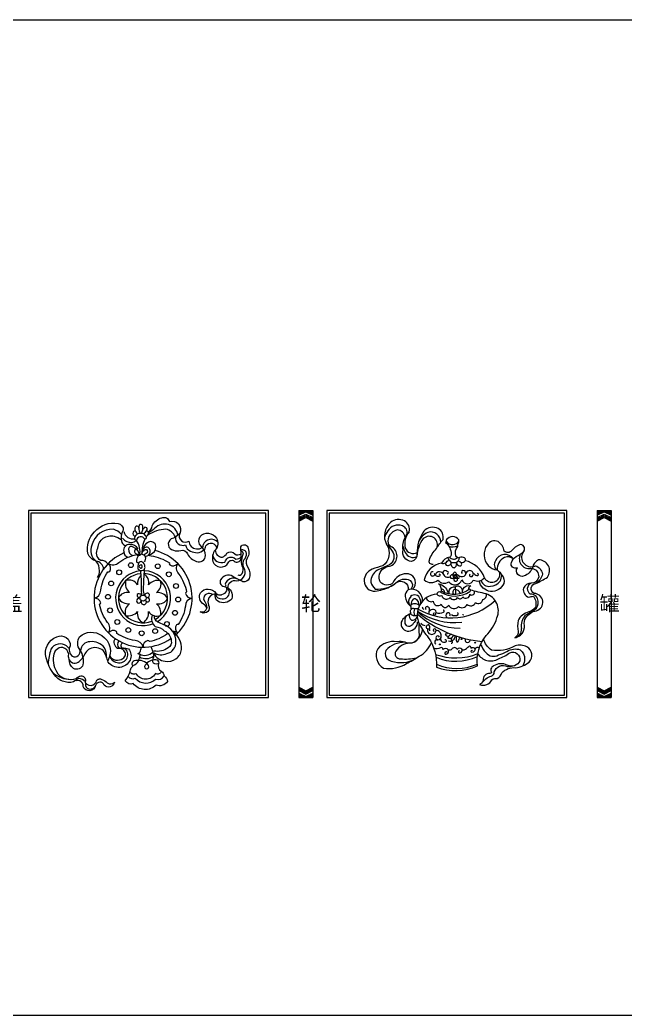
# Model space of a CAD drawing. Extents: x -66030 to 95157, y -13132 to 45879.
# Drawn here: x -14616 to -13354, y 5934 to 8010 of the extents above; entities that cross this region are included whole.
import ezdxf

# ---------------------------------------------------------------- set-up
doc = ezdxf.new("R2010")
doc.units = 0
doc.header["$LTSCALE"] = 100
doc.header["$MEASUREMENT"] = 0
for name, color, linetype in [('3', 11, 'CONTINUOUS'), ('4', 121, 'CONTINUOUS'), ('BH', 21, 'CONTINUOUS'), ('TEXT', 105, 'CONTINUOUS')]:
    doc.layers.add(name, color=color, linetype=linetype)
doc.styles.add('HZ', font='simhei.ttf')

# ---------------------------------------------------------------- blocks, each defined once
blk = doc.blocks.new('A$C580340FF')
at = {"layer": '3'}
for p, q in [((0, 390), (0, 0)), ((0, 390), (29, 390)), ((0, 390), (0, 380.4)), ((0, 380.4), (14.5, 387.7)), ((0, 375.4), (14.5, 382.7)), ((0, 372.9), (14.5, 380.2)), ((0, 370.9), (14.5, 378.1)), ((0, 368.4), (14.5, 375.7)), ((0, 375.4), (0, 372.9)), ((14.5, 387.7), (29, 380.4)), ((14.5, 382.7), (29, 375.4)), ((14.5, 380.2), (29, 372.9)), ((14.5, 378.1), (29, 370.9)), ((14.5, 375.7), (29, 368.4)), ((29, 390), (29, 0)), ((29, 390), (29, 380.4)), ((29, 375.4), (29, 372.9)), ((0, 370.9), (0, 368.4)), ((29, 370.9), (29, 368.4)), ((0, 21.6), (14.5, 14.3)), ((14.5, 14.3), (29, 21.6)), ((29, 19.1), (29, 21.6)), ((0, 19.1), (14.5, 11.9)), ((0, 17.1), (14.5, 9.8)), ((0, 14.6), (14.5, 7.3)), ((0, 9.6), (14.5, 2.3)), ((14.5, 11.9), (29, 19.1)), ((14.5, 9.8), (29, 17.1)), ((14.5, 7.3), (29, 14.6)), ((14.5, 2.3), (29, 9.6)), ((29, 14.6), (29, 17.1)), ((29, 0), (29, 9.6)), ((0, 0), (29, 0))]:
    blk.add_line(p, q, dxfattribs=at)
at = {"layer": 'BH'}
for p, q in [((6.3, 383.6), (0, 389.9)), ((5.6, 383.2), (0, 388.8)), ((4.8, 382.8), (0, 387.6)), ((4.1, 382.4), (0, 386.5)), ((3.3, 382.1), (0, 385.4)), ((2.6, 381.7), (0, 384.2)), ((1.8, 381.3), (0, 383.1)), ((1.1, 380.9), (0, 382)), ((0.3, 380.5), (0, 380.8)), ((7.1, 383.9), (1, 390)), ((7.8, 384.3), (2.2, 390)), ((8.6, 384.7), (3.3, 390)), ((9.3, 385.1), (4.4, 390)), ((10.1, 385.5), (5.6, 390)), ((10.9, 385.8), (6.7, 390)), ((11.6, 386.2), (7.8, 390)), ((12.4, 386.6), (8.9, 390)), ((13.1, 387), (10.1, 390)), ((13.9, 387.3), (11.2, 390)), ((14.9, 387.5), (12.3, 390)), ((17.1, 386.3), (13.5, 390)), ((19.4, 385.2), (14.6, 390)), ((21.7, 384.1), (15.7, 390)), ((23.9, 382.9), (16.9, 390)), ((26.2, 381.8), (18, 390)), ((28.5, 380.7), (19.1, 390)), ((29, 381.3), (20.3, 390)), ((29, 382.4), (21.4, 390)), ((29, 383.5), (22.5, 390)), ((29, 384.7), (23.7, 390)), ((29, 385.8), (24.8, 390)), ((29, 386.9), (25.9, 390)), ((29, 388), (27, 390)), ((29, 389.2), (28.2, 390)), ((8.5, 0), (0, 8.5)), ((7.4, 0), (0, 7.4)), ((6.2, 0), (0, 6.2)), ((5.1, 0), (0, 5.1)), ((4, 0), (0, 4)), ((2.8, 0), (0, 2.8)), ((1.7, 0), (0, 1.7)), ((0.6, 0), (0, 0.6)), ((9.6, 0), (0.1, 9.6)), ((10.8, 0), (2.3, 8.4)), ((11.9, 0), (4.6, 7.3)), ((13, 0), (6.9, 6.2)), ((14.2, 0), (9.1, 5)), ((15.3, 0), (11.4, 3.9)), ((16.4, 0), (13.7, 2.8)), ((17.6, 0), (15, 2.6)), ((18.7, 0), (15.7, 3)), ((19.8, 0), (16.5, 3.3)), ((21, 0), (17.2, 3.7)), ((22.1, 0), (18, 4.1)), ((23.2, 0), (18.7, 4.5)), ((24.3, 0), (19.5, 4.8)), ((25.5, 0), (20.3, 5.2)), ((26.6, 0), (21, 5.6)), ((27.7, 0), (21.8, 6)), ((28.9, 0), (22.5, 6.4)), ((29, 1), (23.3, 6.7)), ((29, 2.1), (24, 7.1)), ((29, 3.3), (24.8, 7.5)), ((29, 4.4), (25.5, 7.9)), ((29, 5.5), (26.3, 8.2)), ((29, 6.7), (27, 8.6)), ((29, 7.8), (27.8, 9)), ((29, 8.9), (28.5, 9.4))]:
    blk.add_line(p, q, dxfattribs=at)

msp = doc.modelspace()

# ---------------------------------------------------------------- hatches: boundary and pattern name
at = {"layer": '4'}
for points in [[(-13741.4, 6707.6, 1), (-13739.5, 6707.6, 1)], [(-13696.4, 6718.8, 1), (-13694.5, 6718.8, 1)], [(-13667.4, 6711.2, 1), (-13665.5, 6711.2, 1)]]:
    msp.add_hatch(color=256, dxfattribs=at).paths.add_polyline_path(points)

# ---------------------------------------------------------------- linework, layer by layer
at = {"layer": '3', "color": 2}
for p, q in [((-66009.4, 8010), (95156.9, 8010)), ((-61048.5, 5934.5), (9054, 5934.5))]:
    msp.add_line(p, q, dxfattribs=at)
at = {"layer": '4'}
for points in [[(-14597.9, 6596.5), (-14097.9, 6596.5), (-14097.9, 6986.5), (-14597.9, 6986.5)], [(-14592.9, 6601.5), (-14102.9, 6601.5), (-14102.9, 6981.5), (-14592.9, 6981.5)], [(-13475.8, 6986.5), (-13975.8, 6986.5), (-13975.8, 6596.5), (-13475.8, 6596.5)], [(-13480.8, 6981.5), (-13970.8, 6981.5), (-13970.8, 6601.5), (-13480.8, 6601.5)]]:
    msp.add_lwpolyline(points, close=True, dxfattribs=at)
for points in [[(-14457.1, 6881.2, -0.234695), (-14474.4, 6897, -0.249436), (-14460.6, 6942.5, -0.259888), (-14411.3, 6959.8, -0.389726), (-14400.3, 6945.7, 0.236096), (-14403.3, 6920.4, 0.169372), (-14395, 6913.3)], [(-14368, 6950, 0.653818), (-14373.5, 6953.9, 0.442517), (-14373.7, 6942.2, 0.442517)], [(-14362, 6939.6, 0.137669), (-14359.7, 6954.4, 0.668331), (-14367.1, 6956.4, 0.207147), (-14365.4, 6939.8)], [(-14348.4, 6942.4, 0.260356), (-14340.4, 6954.7, -0.211499), (-14320, 6971.7, -0.446215), (-14304.3, 6963.7, -0.688442), (-14282.8, 6938.9, -0.128305), (-14300.4, 6927.4, 0.704894), (-14296, 6904.2, 0.183105), (-14280.6, 6903.7, -0.37667), (-14266.5, 6896.5, 0.205785), (-14247.7, 6880.5, 0.499279), (-14228.7, 6892.9, 0.149389), (-14238.1, 6912.2, -0.331013), (-14240.3, 6932.6, -0.502407), (-14206.3, 6929.3, -0.339321), (-14208.7, 6904.4, 0.234578), (-14213.8, 6880.6, 0.637912), (-14181.5, 6877.6, -0.57976), (-14167.4, 6880, 0.499759), (-14154.4, 6887.6, 0.02173), (-14155.4, 6911.3, -0.658853), (-14140.8, 6910.2, -0.244487), (-14141.9, 6887.2, 0.321358), (-14140.2, 6867.4, -0.225996), (-14138.2, 6845.2, -0.364731), (-14150.8, 6838.2, -0.016015), (-14172.3, 6849.5, 0.403398), (-14197.4, 6842.5, 0.602436), (-14187.6, 6827.9, -0.419256), (-14173.9, 6802.9, -0.389248), (-14203.4, 6797.9, -0.325441), (-14208.5, 6812.7)], [(-14286.5, 6935.3, 0.614982), (-14334.6, 6949.7, -0.048211), (-14347.6, 6939.9)], [(-13754.4, 6874.5, -0.618211), (-13762.1, 6883.2, -0.126431), (-13747.2, 6907.7, -0.043409), (-13733.7, 6926.5, 0.337909), (-13743.8, 6949.1, 0.344165), (-13773.7, 6943.8, 0.164815), (-13787.7, 6896.2, -0.343196), (-13799.7, 6880.3, -0.452389), (-13817.1, 6904.8, -0.151748), (-13812.8, 6930.8, -0.088967), (-13804.1, 6942.4, 0.337909), (-13814.2, 6965, 0.310182), (-13843.1, 6962.1, 0.352055), (-13851.3, 6915.9, -0.379093), (-13859, 6871.1, 0.051699), (-13881.3, 6864.2, 0.328246), (-13898.1, 6840, 0.438839), (-13875, 6818.7, 0.080113), (-13845.6, 6827.4, 0.072506), (-13831.9, 6835.8, -0.66658), (-13806.1, 6821.7, -0.569945)], [(-13808.9, 6937, 0.397355), (-13818.5, 6954.9, 0.350898), (-13848.9, 6944.3, 0.069968), (-13855.8, 6930.8)], [(-14404.2, 6936.7, 0.158023), (-14421.1, 6947.7, 0.357691), (-14465.6, 6914.8, 0.355741), (-14457.1, 6881.2)], [(-14432.5, 6875.3, 0.289141), (-14447.5, 6882.5, -0.403333), (-14453.2, 6908.6, -0.466831), (-14419.4, 6933.2, -0.071421), (-14404.7, 6926.3)], [(-14371.2, 6937.6, 0.06395), (-14373.7, 6942.2, 0.595648), (-14380, 6941.9, 0.340829), (-14375.6, 6932)], [(-14358.5, 6938.4, 0.146913), (-14350.9, 6946.3, 0.586865), (-14355.2, 6951.9, 0.081277), (-14359.8, 6946.9)], [(-14353.1, 6933, 0.356805), (-14347.6, 6939.9, 0.419116), (-14350.8, 6943.5, 0.072998), (-14352.7, 6943.4)], [(-14291.8, 6931.4, 0.250677), (-14311.5, 6947.8, 0.136959), (-14349.1, 6935.5, 0.136959)], [(-14282.8, 6938.9, 0.7734), (-14263.7, 6923.2, 0.404996), (-14247.7, 6907.2, 0.212634), (-14235.9, 6909.7, 0.212634)], [(-13812.8, 6930.8, 0.378449), (-13829.6, 6946.2, 0.390402), (-13848.4, 6918.8)], [(-13804.1, 6942.4, 0.242368), (-13812.5, 6908.5, 0.46092), (-13787.8, 6899.4, 0.46092)], [(-13747.2, 6907.7, 0.845335), (-13774.9, 6928.1, 0.150572), (-13788.5, 6891)], [(-14402, 6929.2, 0.14645), (-14393.2, 6922.1, 0.275871), (-14373, 6924, 0.275871)], [(-14366.4, 6893.3, 0.289529), (-14379.8, 6910.4, 0.637976), (-14389.2, 6906.6, 0.369256), (-14380.4, 6892.8, 0.369256)], [(-14291.6, 6931.5, 0.557926), (-14270.6, 6915, 0.253737), (-14260.2, 6902, 0.063042), (-14245.8, 6898.7, 0.221482), (-14232.9, 6905.1)], [(-14231.9, 6903.3, 0.114156), (-14228.2, 6913.1, -0.747735), (-14206.1, 6907.9)], [(-13848.4, 6918.8, 0.143992), (-13839.9, 6902.3, -0.440239), (-13845.4, 6873.5, 0.022058), (-13870.3, 6862.1, 0.305003), (-13884, 6837.6, 0.149362), (-13875, 6823, 0.186558), (-13831.9, 6835.8, -0.326869), (-13802.4, 6841.1, -0.407596), (-13800.3, 6823.2)], [(-13797.4, 6822.6, 0.625875), (-13805.8, 6854.7, 0.292893), (-13836.1, 6840.3, -0.339715), (-13847.1, 6831.9, -0.583198), (-13866.6, 6849.9, -0.377828), (-13845.3, 6870.4, 0.628179), (-13839.5, 6910.3, -0.167554), (-13848.4, 6918.8)], [(-13817.5, 6912.4, 0.045454), (-13812.5, 6899.4, 0.436479), (-13788.5, 6891, 0.436479)], [(-13572.7, 6895.5, 0.659061), (-13547.7, 6866.5, -0.340781), (-13534.1, 6848.8, -0.374344), (-13550.3, 6835.2, 0.263561), (-13566, 6825, 0.411997), (-13554.5, 6805.9, -0.073609), (-13545.4, 6808, -0.264814), (-13541.2, 6785, -0.18687), (-13554.9, 6775.2, 0.233642), (-13577.2, 6757.1, 0.108922), (-13576.8, 6734.8, -0.275378), (-13584.2, 6721.2, 0.384991), (-13563.9, 6747.3, -0.176337), (-13561.1, 6763.3, -0.204), (-13539.1, 6777.9, 0.875827), (-13543.8, 6813.9, -0.743811), (-13540.1, 6834.7, 0.034857), (-13516.1, 6847.8, 0.629241), (-13534.7, 6883.9, 0.212668), (-13547.3, 6867.6, -0.22497), (-13564.4, 6850.3, -0.754389), (-13578.8, 6867.4, -0.6608), (-13591.3, 6878.1, -0.156849), (-13581.4, 6890.7, 0.106979), (-13565.2, 6902, 0.686067), (-13574.3, 6915.5, 0.09905), (-13590.5, 6903.2, -0.450501), (-13606.1, 6902.2, 0.198057), (-13619.1, 6922.2, 0.356667), (-13642, 6914.8, 0.338917), (-13639.6, 6872.3, 0.202561), (-13621.1, 6862.8, -0.103448), (-13610.9, 6851.9, -0.285618), (-13607.2, 6834.9, -0.759886), (-13658.3, 6840.1)], [(-14307.5, 6730.7, 0.019388), (-14308.4, 6729.8, -0.108955), (-14346, 6713.3, 0.250706), (-14349.3, 6715.7, 0.373247), (-14359.1, 6701.7, 0.364964), (-14375.8, 6715.7, -0.108955), (-14414, 6730.6, 0.250706), (-14414.6, 6734.6, 0.373247), (-14431.5, 6731.7, 0.364964), (-14433.4, 6753.3, -0.108955), (-14449.9, 6790.9, 0.250706), (-14447.5, 6794.2, 0.373247), (-14461.4, 6804, 0.364964), (-14447.5, 6820.7, -0.108955), (-14432.6, 6858.9, 0.250706), (-14428.5, 6859.5, 0.373247), (-14431.5, 6876.4, 0.364964), (-14409.8, 6878.3, -0.108955), (-14372.3, 6894.8, 0.250706), (-14369, 6892.3, 0.373247), (-14359.1, 6906.3)], [(-14370.6, 6903.8, 0.696059), (-14377.2, 6900.9, 0.424451), (-14366.8, 6895.6, 0.424451)], [(-14369, 6892.3, 0.242715), (-14372.5, 6880.1, 0.242561), (-14368, 6877.8, 0.242561)], [(-14356.4, 6880, 0.231949), (-14353.8, 6889.7, 0.264633), (-14363.1, 6895.6, 0.264633)], [(-14359.4, 6902.1, 0.010011), (-14354.9, 6905.4, -0.80079), (-14351.4, 6898.5, -0.075302), (-14357.8, 6893.9)], [(-14348.3, 6893.4, 0.398083), (-14345.4, 6907.1, 0.52385), (-14359.1, 6906.3)], [(-14348.3, 6893.4, 0.08789), (-14342.5, 6892.4, -0.108955), (-14304.3, 6877.5, 0.250706), (-14303.6, 6873.4, 0.373247), (-14286.8, 6876.4, 0.364964), (-14284.9, 6854.7, -0.108955), (-14268.4, 6817.2, 0.250706), (-14270.8, 6813.8, 0.373247), (-14256.9, 6804, 0.364964), (-14270.8, 6787.4, -0.108955), (-14285.7, 6749.2, 0.250706), (-14289.7, 6748.5, 0.373247), (-14286.8, 6731.7, 0.16498), (-14297.2, 6734.7, 0.16498)], [(-14214, 6893.1, 0.446992), (-14188.9, 6879.2, -0.090651), (-14182.3, 6888.2, -0.336824), (-14165.5, 6885.5, 0.220508), (-14154.4, 6890, 0.220508)], [(-14208.7, 6904.4, 0.420541), (-14193.7, 6889.5, 0.159739), (-14184.2, 6897.6, -0.413809), (-14168, 6896.3, 0.355549), (-14154.6, 6896.7, 0.355549)], [(-14181.7, 6825.2, -0.558497), (-14163.8, 6840.2, 0.497563), (-14146.7, 6863.7, -0.273994), (-14149.1, 6884.2, 0.23679), (-14143.4, 6897.7, 0.4599), (-14154.9, 6904.1)], [(-14161.6, 6852.9, 0.445021), (-14152.8, 6855.2, 0.292605), (-14152.2, 6870.7, -0.175034), (-14152.8, 6886.7, -0.044231), (-14149.9, 6895.5, 0.361256), (-14154.5, 6902.2, 0.361256)], [(-14453.8, 6847.2, 0.188661), (-14450, 6861.2, 0.186532), (-14457.1, 6881.2, 0.156492)], [(-14441.5, 6864.7, 0.37003), (-14457.1, 6881.2, 0.304133)], [(-13724, 6888.7, 0.119089), (-13718, 6880, 0.21936), (-13706, 6878.7, 0.289426), (-13699.6, 6888.7)], [(-13720.3, 6889.6, 0.437958), (-13703.5, 6888.8, 0.437958)], [(-13586.9, 6885.7, 0.286622), (-13605.9, 6888.6, 0.286933), (-13621.1, 6862.8, 0.286933)], [(-13546.7, 6869.7, 0.058204), (-13540.9, 6871.7, -0.277641), (-13526.5, 6854.3, -0.208613), (-13540.1, 6834.7)], [(-14363.9, 6851.4, 0.216644), (-14370.7, 6832, 0.35644), (-14395.4, 6840.3, 0.282291), (-14387.1, 6815.6, 0.35644), (-14410.4, 6804, 0.282291), (-14387.1, 6792.4, 0.35644), (-14395.4, 6767.8, 0.282291), (-14370.7, 6776.1, 0.35644), (-14359.1, 6752.7, 0.282291), (-14347.6, 6776.1, 0.35644), (-14322.9, 6767.8, 0.282291), (-14331.2, 6792.4, 0.35644), (-14307.9, 6804, 0.282291), (-14331.2, 6815.6, 0.35644), (-14322.9, 6840.3, 0.282291), (-14347.6, 6832, 0.327341), (-14357.2, 6854.3, 0.327341)], [(-13742.5, 6854.6, -0.82059), (-13741.3, 6849.7, -0.319124), (-13748.6, 6851, -0.479037), (-13743.6, 6859.3, -0.340628), (-13734, 6855.2, 0.436675), (-13718.8, 6848.8, 0.403349)], [(-13725, 6854.6, 0.608602), (-13722.9, 6858.7, -0.003377), (-13727.4, 6861.2, 0.631876), (-13734, 6855.2)], [(-13700.4, 6850.3, 0.363491), (-13686.6, 6852.4, 0.391066), (-13689.9, 6861, 0.889795), (-13694, 6855.3)], [(-13677.7, 6854.2, 0.253619), (-13678.6, 6851, 0.425864), (-13673.2, 6849.5, 0.502138), (-13672.1, 6858.6, 0.626332), (-13686.1, 6855)], [(-13670.5, 6856, 0.171334), (-13663.5, 6851.6, 0.322579), (-13659.5, 6852.9, 0.384021), (-13661.8, 6855.6, 0.384021)], [(-13654.6, 6841.3, 0.371691), (-13634.7, 6828.7, 0.185072), (-13614.5, 6839.3, 0.064916), (-13611.2, 6852.3, 0.064916)], [(-14161.6, 6843.7, 0.452886), (-14188.2, 6833, -0.731853), (-14188.6, 6827.9)], [(-13737.2, 6818.4, 0.281517), (-13743.1, 6833.9, -0.279564), (-13723.8, 6816.2, 0.215119), (-13721.6, 6818.5, 0.215119)], [(-13693.1, 6819, 0.620619), (-13709.1, 6827, 0.329792), (-13721.4, 6820.3, 0.083096), (-13721.2, 6812.7)], [(-13693.4, 6814.7, -0.090778), (-13692, 6823.2, -0.345871), (-13675.7, 6830, 0.319219), (-13680.7, 6821.1, 0.319219)], [(-14352.8, 6805.1, 0.392499), (-14345.8, 6810, 0.515459), (-14350.5, 6814.3, 0.284771), (-14356.1, 6809.6, 0.284771)], [(-14187.6, 6827.9, -0.279774), (-14185.1, 6819, -0.424507), (-14208.5, 6812.7, 0.360428), (-14223.5, 6799.8, 0.172399), (-14221.1, 6786.1, -0.710957), (-14239.8, 6775.8, 0.413997), (-14225.9, 6782.9, 0.171117), (-14233.2, 6791.7, -0.386483), (-14239.4, 6815.4, -0.50823), (-14207.2, 6814.4, 0.231129), (-14195.4, 6810.9)], [(-14214.2, 6811.5, 0.645507), (-14233, 6801.6, -0.13486), (-14225.9, 6782.9)], [(-14208.5, 6812.7, 0.382256), (-14194.5, 6802.6, 0.529624), (-14179.6, 6819.7, -0.107616), (-14181.7, 6825.2, -0.046164)], [(-13776.4, 6798, 0.526053), (-13806.1, 6821.7, 0.266294), (-13813, 6807.3, 0.17598), (-13802.2, 6787.9, -0.490998), (-13800.9, 6784.9, 0.298024), (-13799.7, 6781)], [(-13768.9, 6804.5, 0.458538), (-13754, 6797.5, 0.682045), (-13737.7, 6791.5, 0.689581), (-13721.8, 6789.1, 0.577), (-13701.7, 6786.8, 0.517844), (-13683.5, 6791, 0.515384), (-13665.8, 6794.7, 0.595311), (-13650.9, 6801.3, 0.506799), (-13643.9, 6813)], [(-13746.6, 6812.1, 0.390381), (-13736.4, 6809.4, 0.583973), (-13718.9, 6805.2, 0.547489), (-13703.4, 6805.2, 0.540991), (-13692.3, 6806.6, 0.67154), (-13677.6, 6812, 0.86587), (-13669, 6818.8)], [(-13738.7, 6816.7, 0.291296), (-13677.6, 6818.1, 0.319514), (-13676.7, 6820.7, 0.526487), (-13678.4, 6822.8, -0.296273), (-13737.2, 6818.4, 0.372859), (-13739.1, 6816.8, 0.372859)], [(-13707.1, 6811.9, 0.061242), (-13706.7, 6817.5, -0.104079), (-13707.3, 6828, -0.104079)], [(-14365.5, 6803.9, 0.058245), (-14370.6, 6802.5, 0.511322), (-14371, 6794.3, 0.414931), (-14362.1, 6798.4, 0.414931)], [(-14362.1, 6798.4, 0.742566), (-14355.7, 6791, 0.406747), (-14352.5, 6797.7, 0.107113), (-14353.8, 6800.4)], [(-14336.8, 6690, 0.226763), (-14309.3, 6688.4, 0.357548), (-14290.5, 6712.9, 0.324142), (-14315.6, 6748.6, -0.046685), (-14327.8, 6753.8, -0.326242), (-14335.4, 6767.1)], [(-13800.6, 6771.6, 0.195249), (-13821, 6754.1, 0.495022), (-13804.9, 6735.2, 0.155771), (-13791.9, 6741.4, 0.261769), (-13787.3, 6754.9)], [(-13790, 6758.2, 0.040516), (-13797.6, 6748.3, -0.605603), (-13812.6, 6751, -0.15212), (-13810.5, 6766.4)], [(-13803.7, 6770.4, 0.278638), (-13799.8, 6758, 0.251308), (-13787.4, 6764.5, 0.251308)], [(-13787.6, 6768.1, -0.070138), (-13792.2, 6767.1, -0.430175), (-13801.2, 6773.6, -0.515494), (-13795, 6783.1, 0.08855), (-13785.3, 6783, 0.08855)], [(-13763.3, 6770.8, 0.074856), (-13762.1, 6781.6, 0.460721), (-13769.1, 6786.2, 0.549194), (-13768.7, 6780.3, 0.549194)], [(-13751.7, 6773, 0.825011), (-13753, 6769.1, 0.482471), (-13748.5, 6771.9, 0.478067), (-13753.5, 6780.5, 0.254882), (-13762.2, 6776.8)], [(-13748.1, 6774.2, 0.24834), (-13732.6, 6774.8, 1.032311), (-13733.7, 6778.9, 1.032311)], [(-13719.7, 6766.9, 0.866888), (-13725.8, 6772.6, 0.352689), (-13726, 6763.1, 0.352689)], [(-13716.1, 6769.8, 0.325498), (-13702.5, 6769.8, 0.618573), (-13703.8, 6773.9)], [(-13784.1, 6751.7, 0.060067), (-13783.2, 6727.4, -0.504414), (-13812.8, 6711.9, 0.130297), (-13829.8, 6713.1, 0.255903), (-13870, 6698.6, 0.390722), (-13857.8, 6657.8, 0.17975), (-13810.2, 6667.5, 0.032175), (-13783.6, 6683, 0.188136), (-13758.1, 6711.2, 0.188136)], [(-14479.5, 6628, 0.372885), (-14463.1, 6623.3, 0.204655), (-14456.1, 6631.4, -0.437517), (-14445, 6634.5, -0.130709), (-14433.9, 6627.1, 0.327108), (-14418.7, 6628.5, -0.577651), (-14440.3, 6622.3, 0.77251), (-14458.1, 6621.9, -0.773213), (-14483.8, 6619.8, 0.660145), (-14504.1, 6629.3, -0.309541), (-14544.8, 6645, -0.103521), (-14560.9, 6679.8, -0.401128), (-14539, 6723.3, -0.59432), (-14511.2, 6704.3, 0.374678), (-14506.2, 6682.7, 0.617953), (-14490.5, 6695.6, -0.324546), (-14491.3, 6723.7, -0.351341), (-14445.3, 6725.8, -0.411733), (-14432.9, 6673.4)], [(-13760.9, 6736, 1.337102), (-13766.3, 6736, 0.505978), (-13753.3, 6729.3, 0.266477), (-13748.5, 6735.1, 0.409348), (-13751.1, 6739.9, 0.964088), (-13751.9, 6734.6, 0.964088)], [(-13741.4, 6723, 0.594901), (-13748.1, 6723.4, 0.651575), (-13744.3, 6717, 0.399598), (-13737.4, 6725.2, 0.428869), (-13748.4, 6736.7, 0.428869)], [(-13723.7, 6731.7, -0.191325), (-13729.1, 6728.9, 0.337664), (-13722.4, 6724.4, 0.337664)], [(-13716.2, 6728.7, 0.180745), (-13724.6, 6721.2, 0.13146), (-13715.5, 6720.6, 0.13146)], [(-13716.6, 6710, 0.574068), (-13714.2, 6712.9, -0.304471), (-13714.9, 6721.8, -0.091247), (-13711.1, 6726.8)], [(-13705.3, 6724.7, 0.20378), (-13705.2, 6713.1, 0.466083), (-13702.5, 6713.9, 0.177765), (-13699.4, 6722.9, 0.177765)], [(-14512.9, 6699.2, 0.03225), (-14518.6, 6704.3, 0.445591), (-14551.2, 6697.3, 0.070358), (-14557.1, 6667.4, 0.070358)], [(-14417.7, 6720.1, 0.427961), (-14412.2, 6699.4, -0.101339), (-14389.7, 6698.3, -0.300171), (-14386.2, 6674.8, -0.560918), (-14432, 6670.3, 0.076551), (-14442.2, 6694.6, 0.286113), (-14470.3, 6698.5, 0.147646), (-14484.6, 6679.7)], [(-13812.8, 6711.9, 0.224005), (-13852.7, 6694.7, 0.343314), (-13847.7, 6675.1, 0.210706), (-13796.6, 6674.8, 0.210706)], [(-13803.7, 6709.8, 0.249012), (-13832.2, 6693.4, 0.622706), (-13822.2, 6677.6, 0.076324), (-13789, 6679.5, 0.076324)], [(-13744.8, 6717, 0.550399), (-13751.1, 6712.4, 0.287947), (-13748.9, 6709.1, 0.287947)], [(-13739.2, 6719.7, 0.365446), (-13732.8, 6712.3, 0.281204), (-13726.4, 6713.6, 0.68431), (-13730, 6717, 0.68431)], [(-13694.7, 6697.3, 0.364381), (-13685, 6699.3, -0.037509), (-13678.6, 6704.3, -0.429844), (-13675.8, 6699.5, -0.607607), (-13667.4, 6697.9, -0.528185), (-13673.2, 6691, -1.37393), (-13672, 6694.9)], [(-13687.5, 6719.6, 0.205757), (-13685.6, 6712.3, 0.296766), (-13680.2, 6711.9, 0.217746), (-13677, 6717.3, 0.217746)], [(-13661.2, 6688.3, 0.414399), (-13618.4, 6677.3, 0.062011), (-13594.2, 6690.3, -0.610549), (-13573.7, 6673.6, -0.459676), (-13599.8, 6664.3, 0.272031), (-13628.3, 6662.6, 0.474172), (-13632.8, 6648.9, -0.320282), (-13635.9, 6646.9, 0.493473), (-13650, 6631.9, -0.214987), (-13657.4, 6623.7, 0.39467), (-13632, 6633.8, -0.244062), (-13620.7, 6636.2, 0.180621), (-13610.9, 6648.1, -0.261407), (-13582.2, 6658.7, 0.128317), (-13554.3, 6670.8, 0.493141), (-13558.8, 6702.5, 0.203648), (-13583.4, 6704.4, -0.168398), (-13632.9, 6695.7, -0.168202), (-13649.2, 6718.7)], [(-13655.3, 6707.6, 0.088141), (-13644.5, 6690.4, 0.376737), (-13617.8, 6685.7, 0.042726), (-13600.5, 6692.9, -0.225606), (-13572.6, 6696.4, -0.258465), (-13563.9, 6676.6, -0.153478), (-13567.5, 6663)], [(-14490.5, 6695.6, -0.175699), (-14484.5, 6665.3, -0.494751), (-14504.3, 6657.5, -0.250363), (-14513.2, 6676.7, -0.145905), (-14514.2, 6687.1, 0.293234), (-14526.5, 6701.2, 0.405322), (-14546, 6683.8, 0.177042), (-14537.1, 6646.5, 0.290349), (-14498.4, 6636.3, -0.193909), (-14488.6, 6642.2, -0.455186), (-14479.2, 6632, 0.121131), (-14477.9, 6618.5, 0.567098), (-14458.1, 6621.9)], [(-14428.7, 6683, 0.153243), (-14422, 6673.7, 0.339448), (-14397.8, 6672.7, 0.348284), (-14392.4, 6693.7, 0.28095), (-14403.3, 6700)], [(-14428.7, 6683, 0.430587), (-14401.3, 6678.4, 0.524556), (-14399.4, 6694.9, 0.246656), (-14409.7, 6699.7)], [(-13725, 6691.7, 0.445225), (-13729.8, 6690.4, 0.969474), (-13725.8, 6688, 0.435305), (-13722.8, 6696.1, 0.405324), (-13734.2, 6696.9, 0.706119), (-13739.2, 6700.7, -0.283351), (-13753.1, 6699.7, -0.283351)], [(-13699.3, 6694.1, 1.486446), (-13698.5, 6690.2, 0.543534), (-13694.7, 6697.3, 0.532139), (-13704.1, 6697.1, 0.661774), (-13715.3, 6697.3, -0.310315), (-13722.8, 6696.1)], [(-14513.2, 6675.4, 0.494146), (-14492.3, 6672.2, 0.102078), (-14484.8, 6680.9, 0.102078)], [(-13652.8, 6627, -0.157775), (-13633.4, 6641.5, 0.34102), (-13626.8, 6650.1, -0.464031), (-13599.8, 6661.6, 0.134406), (-13590.7, 6661.9, 0.134406)], [(-14390.4, 6640.9, 0.346698), (-14375.3, 6636.9, 0.433069), (-14333, 6635.4, 0.39973), (-14315.2, 6641.7)], [(-14321.2, 6651.7, -0.486571), (-14333.5, 6646.6, -0.596182), (-14373.9, 6647.2, -0.432846), (-14385, 6648.6, -0.083958), (-14386.2, 6650.5)], [(-14479.4, 6629.6, 0.174869), (-14493.2, 6636.2, 0.376505), (-14499.8, 6631.8, 0.376505)]]:
    msp.add_lwpolyline(points, format="xyb", dxfattribs=at)
for points in [[(-14368.4, 6877.1, 0.198879), (-14369.8, 6865.4, 0.286647), (-14362, 6861.9, 0.479207), (-14355.1, 6869.6, 0.351658), (-14361.4, 6879.6, 0.443692)], [(-14367.5, 6870.3, 0.293645), (-14363.2, 6866.4, 0.459694), (-14361.4, 6872.7, 0.468372)], [(-13709.7, 6858, 0.4145), (-13713, 6851.7, 0.559686), (-13718.6, 6850, 0.721802), (-13712.5, 6845.6, -0.339859), (-13711.3, 6844.9, 0.592458), (-13706.2, 6839.3, 0.506266), (-13704, 6844.7, -0.629763), (-13702.4, 6845.7, 0.63286), (-13700, 6849.1, 0.477155), (-13705.8, 6852.6, 0.470747)], [(-13713, 6851.7, 0.102199), (-13711.8, 6845.5, 0.033441), (-13703.5, 6845.7, 0.195748), (-13705.8, 6852.6, 0.055807)], [(-13710.9, 6850.1, 0.049556), (-13710.3, 6847.4, 0.019908), (-13705.6, 6847.5, 0.107135), (-13706.8, 6850.5, 0.034094)]]:
    msp.add_lwpolyline(points, format="xyb", close=True, dxfattribs=at)
for centre, radius in [((-14384.5, 6872.8), 5.03), ((-14328.5, 6870.6), 5.03), ((-14408.9, 6857.8), 5.03), ((-14305.3, 6853.8), 5.03), ((-14425.7, 6834.7), 5.03), ((-14290.4, 6829.4), 5.03), ((-14432.3, 6806.9), 5.03), ((-14285.9, 6801.2), 5.03), ((-14427.9, 6778.7), 5.03), ((-14292.6, 6773.4), 5.03), ((-14412.9, 6754.3), 5.03), ((-14309.4, 6750.2), 5.03), ((-14389.8, 6737.5), 5.03), ((-14362, 6730.8), 5.03), ((-14333.8, 6735.3), 5.03), ((-13740.4, 6707.6), 0.938), ((-13695.5, 6718.8), 0.938), ((-13666.5, 6711.2), 0.938)]:
    msp.add_circle(centre, radius, dxfattribs=at)
for centre, radius, start, end in [((-14380.1, 6947.3), 19.7, 193.4389, 280.5632), ((-13753, 6909.9), 33.6, 112.0419, 160.4879), ((-13759.3, 6921.4), 20.7, 357.1115, 107.5301), ((-14238.7, 6914), 5.16, 302.1306, 10.6008), ((-14216.9, 6909.3), 17.6, 39.8066, 161.3724), ((-13713.6, 6932.5), 16.8, 214.4287, 274.1663), ((-13713.5, 6933.7), 22.8, 249.1093, 296.9946), ((-13712.5, 6929.4), 13.6, 270.2761, 330.8333), ((-13604.6, 6873.8), 21.2, 34.6285, 158.6807), ((-13550.1, 6889.2), 19.8, 139.7636, 279.9243), ((-13793.4, 6956.9), 102.3, 309.3162, 314.6115), ((-13741.4, 6887), 26.7, 334.7048, 342.4904), ((-13700.5, 6880.5), 6.7, 197.8407, 224.665), ((-13719.8, 6850.1), 36.1, 56.0943, 60.8998), ((-13613.9, 6873.7), 13, 142.9457, 236.5377), ((-14359.1, 6804), 51.3, 95.7154, 290.8739), ((-14359.1, 6804), 51.3, 299.48, 87.7974), ((-13755.5, 6854.6), 4.49, 69.9597, 318.1392), ((-13752.5, 6853.5), 1.87, 280.6027, 59.6468), ((-13632.2, 6854.3), 17.1, 206.6844, 11.8581), ((-13545.3, 6823.5), 12.7, 113.2081, 239.0598), ((-14368.1, 6809.6), 3.65, 70.9428, 227.0802), ((-14367.7, 6806.5), 6.58, 30.0163, 83.4136), ((-13792.8, 6798.9), 11.9, 15.4101, 135.0684), ((-13741, 6811.5), 5.6, 65.7323, 174.7281), ((-13738.3, 6815.6), 7.95, 348.7495, 81.254), ((-13707, 6816.5), 6.34, 113.6871, 228.6035), ((-13709.4, 6809.6), 12.7, 18.0046, 90.7623), ((-13551, 6797.2), 15.5, 1.2518, 93.2092), ((-14360.2, 6824), 20, 238.7086, 254.6453), ((-14352, 6797.7), 7.37, 35.2478, 96.3574), ((-14349.5, 6799.8), 3.71, 214.6218, 306.9038), ((-14349.8, 6800.2), 4.24, 307.8728, 25.1103), ((-13791.7, 6797.1), 13.9, 132.8795, 221.5197), ((-13792.4, 6779.6), 12.8, 42.8535, 139.9112), ((-13787.1, 6792), 13, 131.5893, 188.9465), ((-13792.8, 6797.8), 4.89, 48.7938, 125.6711), ((-13795.9, 6791.6), 11.7, 350.356, 57.4849), ((-13717.6, 6898.3), 135.4, 239.7703, 313.0049), ((-13806.4, 6793.3), 26.6, 0.9115, 19.3965), ((-13552.7, 6794.1), 17.5, 304.5845, 11.1054), ((-13776.8, 6775.7), 17.7, 156.5622, 209.3408), ((-13628.8, 6956.1), 243.6, 229.3404, 264.4796), ((-13697.4, 6877), 135.5, 228.5443, 269.7649), ((-13709.2, 6889.8), 136.9, 235.4288, 276.0495), ((-13771.5, 6785.9), 5.58, 180.5571, 244.9644), ((-13691.2, 6770.1), 1.19, 168.1105, 274.317), ((-13539.3, 6747.1), 31.3, 137.6017, 191.6465), ((-13827.3, 7244.2), 544.7, 299.0907, 301.4829), ((-13771, 6757.7), 10.4, 212.8475, 268.6175), ((-13764.3, 6744), 4.46, 78.6281, 230.6362), ((-13766.5, 6743.9), 5.46, 307.3128, 54.5173), ((-13811.1, 6742.5), 34.7, 299.2978, 353.0726), ((-13719.4, 6725.2), 10.8, 255.014, 3.6592), ((-13587.9, 6738.8), 18, 281.8994, 6.2497), ((-14469.7, 6693.2), 19.9, 90.3156, 177.4709), ((-14466.5, 6678.2), 35.1, 39.7885, 95.3655), ((-14400.2, 6707.4), 12.2, 140.8236, 218.7881), ((-14398.4, 6705), 6.91, 118.5583, 225.2473), ((-14470, 6683.4), 35, 354.9842, 29.4784), ((-14355, 6707.8), 23.2, 240.0265, 315.4893), ((-13707.2, 6801.5), 122.2, 249.7933, 292.0989), ((-13661.9, 6695.3), 6.16, 53.2364, 154.9064), ((-14353.1, 6704.7), 26.8, 240.5776, 306.0176), ((-13707.1, 6777.9), 105.6, 247.0153, 295.2685), ((-13704.8, 6757.7), 100.5, 244.9549, 295.0916), ((-14509.7, 6691.7), 57.1, 228.5607, 269.9387)]:
    msp.add_arc(centre, radius, start, end, dxfattribs=at)
at = {"layer": 'TEXT'}
msp.add_lwpolyline([(-14355.5, 6926.9, 0.735075), (-14373, 6924, -0.487061), (-14376.3, 6929.2, -0.650317), (-14355.1, 6935.7, -0.221327), (-14352.4, 6929.8, -0.291179)], format="xyb", close=True, dxfattribs=at)
for points in [[(-13696.8, 6878.6, 0.284656), (-13686.9, 6882.5, 0.388104), (-13688.8, 6887.9, 0.229616), (-13699.4, 6888.8, -0.39473), (-13707, 6892, -0.259032), (-13703, 6912, -0.135206), (-13702.9, 6915.8, 0.147125), (-13700.6, 6922.7, 0.042072), (-13701, 6925.7, 0.503229), (-13726.6, 6926.1, -0.042013), (-13728.7, 6920.1, -0.236285), (-13716.9, 6895.5, -0.348653), (-13719.8, 6889.7, 0.266272), (-13736.6, 6877.1, 0.283697), (-13728.5, 6877.7, 0.681721), (-13722.2, 6872.4, 0.162227), (-13717.2, 6875.6, 0.445962), (-13710, 6867.6, 0.297118), (-13705.3, 6875.8, 0.317135), (-13696.7, 6871.7, 0.445653), (-13695, 6876, 0.257898), (-13699.6, 6880.1)], [(-14369.2, 6907.2, 0.3), (-14386.7, 6915.7, 0.525143), (-14399.2, 6901.2, 0.356004), (-14390.2, 6889.3, 0.356004)], [(-14354.7, 6891.1, 0.050248), (-14339.4, 6897.6, 0.360876), (-14333.3, 6916.3, 0.43061), (-14350, 6919.7, 0.190785), (-14359.1, 6906.3)], [(-13736.6, 6877.1, 0.306642), (-13773.1, 6842.1, 0.374822), (-13744.3, 6841.8, 0.398076), (-13721.7, 6838, 0.594128), (-13694.3, 6842.1, 0.695782), (-13670.7, 6841.8, 0.353762), (-13647.5, 6846.6, 0.252018), (-13687.2, 6882.2)], [(-14365.1, 6862.1, -0.042887), (-14363.2, 6826.5, 0.06598), (-14362, 6809.8, 0.06598)], [(-14356.5, 6864.3, 0.006625), (-14359.1, 6822.7, 0.126757), (-14356.1, 6809.6, 0.126757)], [(-13746.6, 6812.1, 0.545485), (-13782.8, 6749, 0.057546), (-13764.5, 6722, -0.167924), (-13747.6, 6660.4, 0.20354), (-13661.8, 6662.8, -0.20843), (-13643.9, 6725.9, 0.121309), (-13621.3, 6762.9, 0.437811), (-13643.9, 6813, -0.006557), (-13676.7, 6820.7)], [(-14339.7, 6768.8, 0.337467), (-14333.7, 6744.6, -0.167849), (-14314.8, 6735.9, -0.257961), (-14300.2, 6715.3, -0.31084), (-14306.6, 6700.5, -0.214869), (-14336.8, 6693.8)], [(-14336.8, 6690, 0.289048), (-14313.1, 6672.5, 0.428798), (-14278.8, 6697.2, 0.231578), (-14296.5, 6734.7)], [(-14343, 6703, 0.003872), (-14339.8, 6696, -0.103815), (-14337.4, 6680.3, 0.336745), (-14338.1, 6668.9, 0.255302), (-14325.6, 6668.7, 0.368925), (-14332.5, 6675.4, 0.268608), (-14354.6, 6664, 0.739496), (-14351.3, 6656.5, 0.51491), (-14347.6, 6663.3, 0.304717), (-14374.5, 6673.7, 0.412326), (-14382.7, 6666.6, 0.350164), (-14380.2, 6663.7, 0.194449), (-14368.6, 6672.5, 0.021968), (-14365.3, 6685.9, 0.692762), (-14368.8, 6687.2, 0.048979), (-14369.3, 6688.8, 0.171123), (-14365.3, 6691.9, 0.153269), (-14363.5, 6701.8)], [(-14327.1, 6668, 0.331923), (-14321.2, 6651.7, -0.263117), (-14315.2, 6641.7, -0.207002), (-14308.1, 6630.3, -0.350155), (-14332.1, 6622.6, -0.454671), (-14379.6, 6626, -0.402186), (-14396.2, 6631.7, 0.081617), (-14385.7, 6652, -0.226007), (-14381.9, 6660.9, 0.336505), (-14380.2, 6663.7)]]:
    msp.add_lwpolyline(points, format="xyb", dxfattribs=at)
msp.add_circle((-14359.1, 6804), 6.39, dxfattribs=at)
for centre, radius, start, end in [((-14402.7, 6901.6), 37.2, 347.0014, 37.0079), ((-14301.1, 6900.6), 60.4, 154.1692, 182.957), ((-14359.1, 6804), 102.3, 112.8911, 304.5558), ((-14359.1, 6804), 102.3, 310.4681, 75.8613), ((-14359.1, 6804), 57.3, 95.8285, 290.9118), ((-14359.1, 6804), 57.3, 300.8444, 87.5975)]:
    msp.add_arc(centre, radius, start, end, dxfattribs=at)

# ---------------------------------------------------------------- block references
at = {"layer": '4'}
for p in [(-14034.4, 6596.5), (-13412.2, 6596.5)]:
    msp.add_blockref('A$C580340FF', p, dxfattribs=at)

# ---------------------------------------------------------------- texts
at = {"layer": 'TEXT', "char_height": 30.6, "attachment_point": 4, "style": 'HZ'}
for s, insert in [('盖', (-14652.2, 6791.2)), ('轮', (-14029.5, 6791.2)), ('罐', (-13407.3, 6791.2))]:
    msp.add_mtext(s, dxfattribs=dict(at, insert=insert))

doc.saveas('drawing.dxf')
